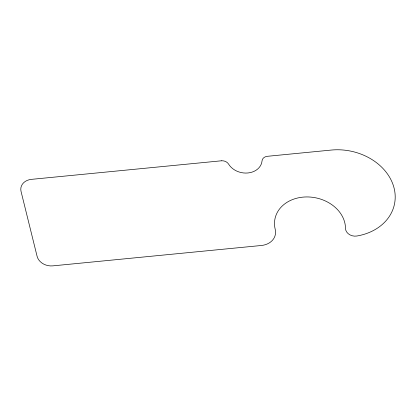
<?xml version="1.0" encoding="UTF-8"?>
<svg xmlns="http://www.w3.org/2000/svg" width="416" height="416" viewBox="0 0 416 416"><rect width="100%" height="100%" fill="white"/><g stroke="black" fill="none" stroke-linecap="round" stroke-linejoin="round"><path stroke-width="0.62" d="M221.359 160.8L31.413 179.358A13.4 10.774 11.4 0 0 21.05 191.448L37.097 256.324A13.4 10.774 11.4 0 0 52.806 265.866L261.404 245.482A17.867 14.362 11.4 0 0 275.22 229.367A35.74 28.73 11.4 0 1 306.327 196.94A35.74 28.73 11.4 0 1 345.478 228.311A8.934 7.181 11.4 0 0 356.829 236.018A53.607 43.092 11.4 0 0 393.645 186.482A53.607 43.092 11.4 0 0 331.271 150.062L267.353 156.307A6.703 5.387 11.4 0 0 262.049 160.852A17.867 14.362 11.4 0 1 247.92 172.973A17.867 14.362 11.4 0 1 228.602 164.122A6.703 5.387 11.4 0 0 221.359 160.8"/></g></svg>
